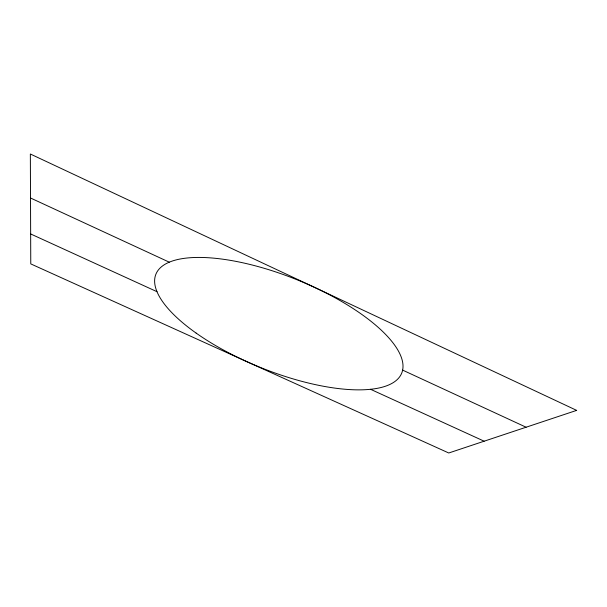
<?xml version="1.0" encoding="UTF-8"?>
<svg xmlns="http://www.w3.org/2000/svg" width="607" height="607" viewBox="0 0 607 607"><rect width="100%" height="100%" fill="white"/><g stroke="black" fill="none" stroke-linecap="round" stroke-linejoin="round"><path stroke-width="0.91" d="M30.654 233.953L157.001 291.694M370.558 389.292L484.151 441.198M30.517 197.996L169.285 262.178M402.623 370.103L526.102 427.222M576.65 410.378L448.755 452.989L30.767 263.893L30.35 154.011L576.65 410.378M196.107 333.068A132.478 47.505 21.9 0 0 400.4 375.703A132.478 47.505 21.9 0 0 239.947 262.178A132.478 47.505 21.9 0 0 196.107 333.068"/></g></svg>
